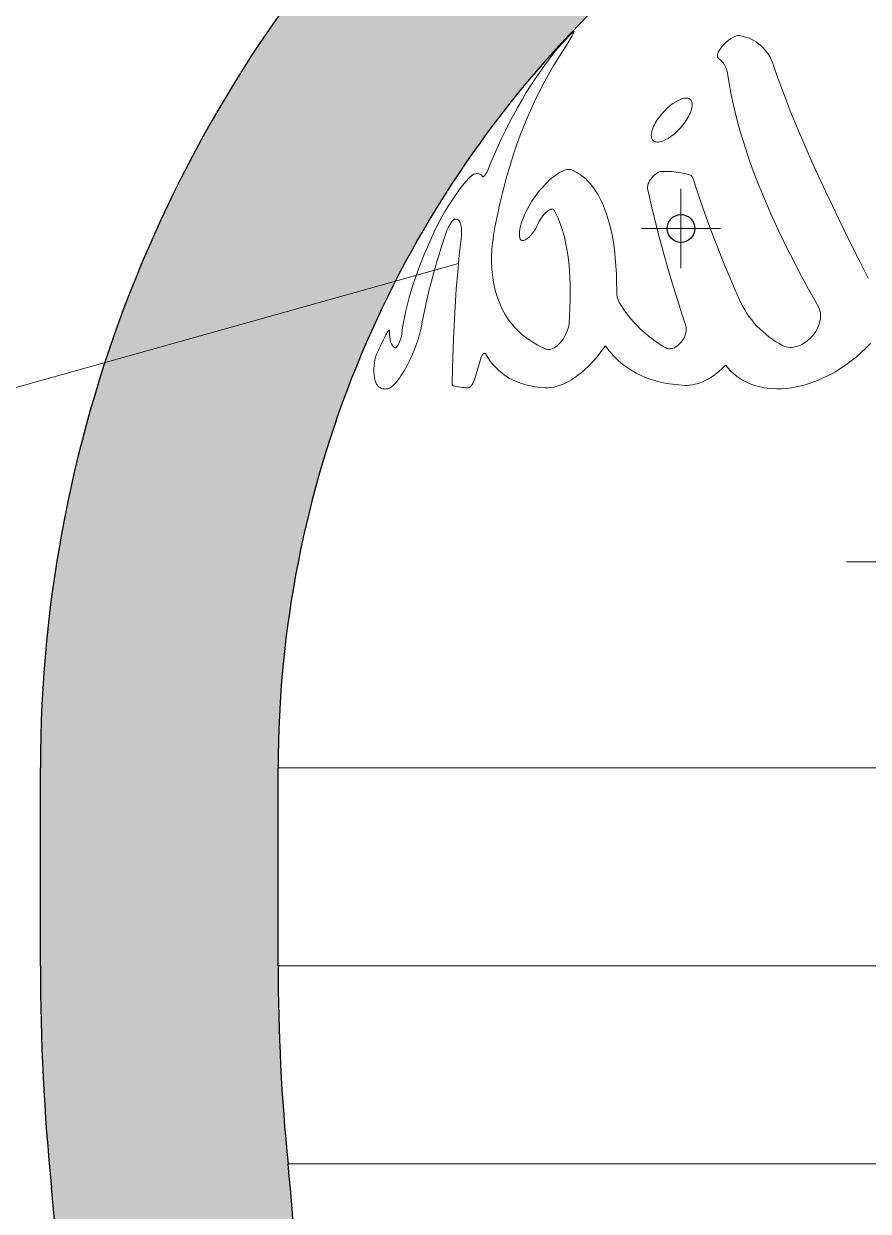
# Model space of a CAD drawing. Extents: x -235 to 974, y -300 to 522.
# Drawn here: x 271.64 to 292.95, y 182.07 to 212.06 of the extents above; entities that cross this region are included whole.
import ezdxf

# ---------------------------------------------------------------- set-up
doc = ezdxf.new("R2010")
doc.units = 0
doc.header["$LTSCALE"] = 7
doc.header["$MEASUREMENT"] = 0
doc.linetypes.add('CENTER2', pattern=[1.125, 0.75, -0.125, 0.125, -0.125])
doc.layers.get('0').update_dxf_attribs({"linetype": 'CONTINUOUS', "lineweight": 15})
for name, color, linetype, lineweight in [('1', 1, 'CENTER2', 15), ('3', 3, 'CONTINUOUS', 30), ('8', 251, 'CONTINUOUS', 15)]:
    doc.layers.add(name, color=color, linetype=linetype, lineweight=lineweight)

msp = doc.modelspace()

# ---------------------------------------------------------------- hatches: boundary and pattern name
at = {"layer": '8'}
h = msp.add_hatch(dxfattribs=at)
h.set_pattern_fill('DOTS', color=256, scale=15)
h.set_pattern_definition([(0, (0, 0), (0.46875, 0.9375), [0, -0.9375])])
edge = h.paths.add_edge_path()
edge.add_arc((228.4310759354109, 178.2682538731646), 50.12500000000009, 359.9999999999996, 365.724810452223)
edge.add_arc((328.1810759354108, 188.268253873164), 50.12499999999985, 179.9999999999999, 185.7248104522233, ccw=False)
edge.add_line((278.056075935411, 188.2682538731641), (278.0560759354109, 193.2682538731642))
edge.add_arc((305.0560759354109, 193.2682538731645), 26.99999999999999, 152.9183612080647, 180.0000000000007, ccw=False)
edge.add_line((281.0163898358257, 205.56026315698), (273.6830069193427, 203.50204791609))
edge.add_arc((305.0560759354109, 193.2682538731646), 33, 161.933840688837, 180)
edge.add_line((272.0560759354109, 193.2682538731645), (272.056075935411, 188.2682538731642))
edge.add_arc((328.1810759354108, 188.2682538731641), 56.12499999999977, 179.9999999999999, 185.7248104522232)
edge.add_arc((228.4310759354111, 178.2682538731648), 44.12499999999986, -1.1368683772161603e-13, 5.724810452223096, ccw=False)
edge.add_line((272.5560759354109, 178.2682538731647), (272.5560759354109, 72.26825387316454))
edge.add_arc((270.4310759354109, 72.26825387316444), 2.125000000000021, -14.250032697801316, 2.6716406864579767e-12, ccw=False)
edge.add_arc((286.1810759354109, 68.26825387316445), 14.12500000000003, 165.7499673021961, 180)
edge.add_line((272.0560759354109, 68.26825387316444), (272.0560759354109, 51.63501427513906))
edge.add_line((272.0560759354109, 51.63501427513906), (277.4830002410361, 54.76825297773206))
edge.add_arc((280.081075935411, 56.26825387316453), 2.999999999999997, 111.2671640522205, 210.0000197471137, ccw=False)
edge.add_arc((299.0685759354101, 65.26825387316447), 21.01249999999912, 180, 197.1735611207986, ccw=False)
edge.add_line((278.0560759354109, 65.26825387316447), (278.0560759354109, 68.26825387316457))
edge.add_arc((286.1810759354109, 68.26825387316445), 8.12499999999998, 165.7499673021961, 179.9999999999992, ccw=False)
edge.add_arc((270.4310759354109, 72.26825387316444), 8.124999999999979, 345.7499673021968, 360.0000000000001)
edge.add_line((278.5560759354109, 72.26825387316445), (278.5560759354109, 89.49454014643698))
edge.add_spline(control_points=[(278.556075935411, 89.49454014643696), (278.3619811379663, 89.54390599227702), (277.9144600257984, 89.6196727253768), (277.3954447686904, 89.58316406112658), (277.122866298131, 89.5665202708576)], knot_values=[1.064272518399992, 1.064272518399992, 1.064272518399992, 1.064272518399992, 1.65973339260108, 2.37323578365356, 2.37323578365356, 2.37323578365356, 2.37323578365356], degree=3, periodic=0)
edge.add_spline(control_points=[(277.122866298131, 89.5665202708576), (276.62212311393, 89.53594461857163), (275.4078007574795, 89.48489585582922), (276.0809123079926, 92.47528056018366), (275.8916871901636, 93.97771431656251), (275.6332791213345, 96.13203678223823), (276.5579373644987, 95.85961306783022), (277.1635663711107, 95.71455700923586)], knot_values=[2.37323578365356, 2.37323578365356, 2.37323578365356, 2.37323578365356, 3.683982954908346, 5.789738561323501, 8.897583544937163, 9.667117092186864, 11.11899205011394, 11.11899205011394, 11.11899205011394, 11.11899205011394], degree=3, periodic=0)
edge.add_spline(control_points=[(277.1635663711107, 95.71455700923586), (277.2980389153139, 95.6823490782446), (277.8096750106557, 95.5660496867027), (278.2526160719677, 95.5576533774748), (278.5560759354109, 95.58760591977315)], knot_values=[11.11899205011394, 11.11899205011394, 11.11899205011394, 11.11899205011394, 11.44136320031615, 12.34495878185577, 12.34495878185577, 12.34495878185577, 12.34495878185577], degree=3, periodic=0)
edge.add_line((278.5560759354109, 95.58760591977317), (278.5560759354109, 178.2682538731642))
h.paths.add_polyline_path([(296.2560760043713, 229.2682529608855, -0.0470548292995615), (296.4585859261689, 240.158972781558), (300.0000286788364, 271.4682538731645), (290.6033028270531, 271.4682538731644, -0.4476012092492283), (293.5842936896001, 268.1310692391561), (290.4966042010749, 240.8333420495743, 0.04705482929956066), (290.2731449770223, 228.8159960405566, -0.2144977486971316), (288.3197173723802, 223.4167407134158), (281.3589711354475, 216.2344730678763, 0.1140969080074179), (273.6830069193427, 203.50204791609), (281.0163898358257, 205.56026315698, -0.07440503149467609), (285.6675356445317, 212.0587968506559), (292.6282818814645, 219.2410644961955, 0.2144977486971316)])
h.paths.add_polyline_path([(277.3373905114356, 57.1101865400215), (277.3373905114356, 66.49590082573579), (272.8373905114356, 66.49590082573579), (272.8373905114356, 57.1101865400215)], flags=25)
h.paths.add_polyline_path([(297.9797214906927, 259.8291689326168), (299.0182698933283, 269.5021477528251), (294.5439845359632, 269.9825335778327), (293.5054361333277, 260.3095547576244)], flags=24)

# ---------------------------------------------------------------- linework, layer by layer
msp.add_line((221.4719020061132, 188.8482799211611), (282.6079817581649, 206.006965421016))
at = {"layer": '1'}
for p, q in [((288.2234090520228, 207.8886722437853), (288.2234090520228, 205.8886722437853)), ((287.2234090520228, 206.8886722437853), (289.2234090520228, 206.8886722437853)), ((292.3980435298221, 198.4682538731645), (294.3980435298221, 198.4682538731645))]:
    msp.add_line(p, q, dxfattribs=at)
at = {"layer": '3'}
for p, q in [((292.6282818814645, 219.2410644961956), (285.6675356445315, 212.0587968506558)), ((272.0560759354109, 188.2682538731645), (272.0560759354109, 193.2682538731645)), ((278.0560759354109, 188.2682538731645), (278.0560759354109, 193.2682538731645))]:
    msp.add_line(p, q, dxfattribs=at)
msp.add_circle((288.2234090520228, 206.8886722437853), 0.35, dxfattribs=at)
for centre, radius, start, end in [((305.0560759354109, 193.2682538731645), 39, 135.8973479147714, 180), ((305.0560759354109, 193.2682538731645), 33, 135.8973479147714, 180), ((305.0560759354109, 193.2682538731645), 27, 135.8973479147714, 180), ((328.1810759354108, 188.2682538731645), 56.12499999999985, 180, 185.7248104522232), ((328.1810759354108, 188.2682538731645), 50.12499999999985, 180, 185.7248104522232), ((228.4310759354109, 178.2682538731645), 50.125, 0, 5.724810452223194), ((228.4310759354109, 178.2682538731645), 44.125, 0, 5.724810452223194)]:
    msp.add_arc(centre, radius, start, end, dxfattribs=at)
at = {"layer": '8', "lineweight": 13, "ltscale": 0.01474587036904661}
msp.add_line((283.0119047928329, 203.070670865352), (283.1821623611922, 203.6353986485551), dxfattribs=at)
at = {"layer": '8', "lineweight": 13}
for p, q in [((348.4560759354109, 193.2682721837108), (278.0560789871687, 193.2682721837108)), ((348.456075935411, 188.2682721837114), (278.0560789871688, 188.2682721837114)), ((348.2060777710514, 183.2682721837114), (278.3060789871688, 183.2682721837114))]:
    msp.add_line(p, q, dxfattribs=at)
for points in [[(285.5305205154891, 211.8643415196489), (285.5308409500594, 211.8658063633989), (285.530734138536, 211.8662946446489), (285.5305510330672, 211.8665387852739), (285.5302763748641, 211.8666913731645), (285.5294218826766, 211.8666608555864), (285.5265684891219, 211.865348599727), (285.5166350174422, 211.8581159337114), (285.4845152664657, 211.829459927852), (285.4286223221297, 211.775016568477), (285.3039885330672, 211.6460798008989), (285.2165098953719, 211.5519025548051), (285.1322050858016, 211.4583051426957), (285.050509529161, 211.3637922032426), (285.0171538162704, 211.3230207188676)], [(285.1603117752547, 211.2433088048051), (285.2945128250594, 211.4541852696489), (285.3526488113876, 211.5472638829301), (285.4276152420516, 211.6704938633989), (285.4749937820907, 211.7522809727739), (285.5095854568954, 211.817008755977), (285.5220671463485, 211.8433454258989), (285.5305205154891, 211.8643415196489)], [(289.6976805496688, 211.7599408848832), (289.6677580643172, 211.7610700352739), (289.6466856766219, 211.758415005977), (289.6246062088485, 211.7533796055864), (289.5790434647079, 211.7374494298051), (289.5318938065047, 211.7147748692582), (289.4856444168563, 211.6874616368364), (289.4524412918563, 211.6650006993364), (289.4201689529891, 211.640983365352), (289.3588438797469, 211.5891950352739), (289.3026152420516, 211.5337140782426), (289.2524596024032, 211.4758832676957), (289.2123595047469, 211.4210736973832), (289.1795378494735, 211.3659284337114), (289.1660490799422, 211.3377912266801), (289.1552763748641, 211.3101423008989), (289.1479521561141, 211.2847516758989), (289.1438780594344, 211.260368130977), (289.1432219315047, 211.2448652012895), (289.1444426346297, 211.230094693477), (289.1492796707626, 211.2119672520707), (289.1580839920516, 211.196403287227), (289.1710081863876, 211.1841657383989)], [(283.5272551346297, 206.9214093907426), (283.5976439285751, 207.2705610020707), (283.6357603836532, 207.4446637852739), (283.6756315994735, 207.6173322423051), (283.7164946365829, 207.7854230626176), (283.7590666580672, 207.9520795567582), (283.8314848709579, 208.2181623204301), (283.9084654617782, 208.4803693516801), (283.9900236893172, 208.738639615352), (284.0761900711532, 208.9928815587114), (284.1670103836532, 209.2429731114457), (284.2716856766219, 209.5117109044145), (284.3819304275985, 209.7752912266801), (284.497775154161, 210.0336225255082), (284.6192198563094, 210.2866437657426), (284.7462187576766, 210.5342023594926), (284.8787718582626, 210.7762067540239), (285.016818122911, 211.0126264317582), (285.1603117752547, 211.2433088048051)], [(292.9493742752547, 205.630729459102), (292.7269621658797, 206.0707013829301), (292.5100584793563, 206.5049360020707), (292.3163481522079, 206.8979413731645), (292.1280089188094, 207.2857892735551), (291.8751555252547, 207.8173139317582), (291.6344176102157, 208.3379132969926), (291.5189085770126, 208.5939557774614), (291.4068175125594, 208.847038052852), (291.2140227127547, 209.2949750645707), (291.0333739090438, 209.7327497227739), (290.9478331375594, 209.9477155430864), (290.8655730057235, 210.1599652989457), (290.7611571121688, 210.4387128575395), (290.6629362869735, 210.7124860508989), (290.5710631180282, 210.9811933262895)], [(289.4085264969344, 210.7506940587114), (289.4475584793563, 210.5044172032426), (289.493868904161, 210.2553327305864), (289.5473662186141, 210.003532193477), (289.6079283524032, 209.7490461094926), (289.6754484940047, 209.4919660313676), (289.7498198318954, 209.2323835118364), (289.7976713943954, 209.0754316075395), (289.8479033279891, 208.9176252110551), (289.9554625320907, 208.5995099766801), (290.072238044786, 208.2780988438676), (290.1980009842391, 207.9535749180864), (290.3364592361922, 207.6165998204301), (290.4839049149032, 207.2765729649614), (290.6400481033797, 206.9336164219926), (290.8045836258407, 206.5878827794145), (290.977267341661, 206.2394635899614), (291.127169685411, 205.947135709102), (291.2823668289657, 205.6530988438676), (291.4426909256454, 205.3574140294145), (291.5661955643172, 205.1346051915239), (291.6924315262313, 204.9109113438676)], [(288.3631163406844, 209.6317365391801), (288.411593513536, 209.7138898594926), (288.4337797928329, 209.7570111973832), (288.4535704422469, 209.8001935704301), (288.4693938065047, 209.8395612462114), (288.4827910233016, 209.8786237462114), (288.4969206619735, 209.9321515782426), (288.5050230789657, 209.9838483555864), (288.5065184402938, 210.0086896641801), (288.5061369705672, 210.0326764805864), (288.5038023758407, 210.0553205235551), (288.4993773270126, 210.0768048985551), (288.4930754471297, 210.0960920079301), (288.4846373367782, 210.1139447911332), (288.4695311356063, 210.1355817540239), (288.4502287674422, 210.1535260899614), (288.4267912674422, 210.1673200352739), (288.3972044754501, 210.1771466954301), (288.3638640213485, 210.1814801915239), (288.3274718094344, 210.1805036290239), (288.3005705643172, 210.1767499669145), (288.2727995682235, 210.1707074864457), (288.2404051590438, 210.1611860020707), (288.2075377274032, 210.1491925938676), (288.1498137283797, 210.1230085118364), (288.0922270584579, 210.091178677852), (288.0354185867782, 210.0546491368364), (287.9936552811141, 210.0247419102739), (287.9528227615829, 209.9930036290239), (287.8745299149032, 209.9252546055864), (287.8033934402938, 209.8552472813676), (287.7375822830672, 209.782340787227), (287.6777373123641, 209.7076032383989), (287.624239997911, 209.6317365391801)], [(287.624239997911, 209.6317365391801), (287.5740690994735, 209.5491559727739), (287.5513640213485, 209.5062787755082), (287.5309935379501, 209.4632795079301), (287.514132576036, 209.4226606114457), (287.4998503494735, 209.3822858555864), (287.4849425125594, 209.3276593907426), (287.476290779161, 209.274772427852), (287.4746275711532, 209.2492902501176), (287.4749174881454, 209.2246015294145), (287.4771757889266, 209.2017438633989), (287.4815245438094, 209.1799543126176), (287.4880553055282, 209.1596296055864), (287.4969054031844, 209.1408002598832), (287.5124998856063, 209.1184308751176), (287.5324736404891, 209.0998456700395), (287.5566893387313, 209.0855939610551), (287.5873137283797, 209.0754316075395), (287.6217833328719, 209.0710065587114), (287.6592894363876, 209.072135709102), (287.6875944900985, 209.0761945469926), (287.7167540359969, 209.0827863438676), (287.7492857742782, 209.0926130040239), (287.782198982286, 209.1049115880082), (287.8408995438094, 209.1320722325395), (287.899142341661, 209.1650006993364), (287.9563170242782, 209.2025983555864), (287.9982024002547, 209.2333600743364), (288.0390959549422, 209.2659223301957), (288.1173277664657, 209.3354718907426), (288.1876097488876, 209.4065168126176), (288.2523527908797, 209.4802777989457), (288.3109770584579, 209.5555646641801), (288.3631163406844, 209.6317365391801)], [(283.0040770340438, 208.263786099727), (282.9905730057235, 208.2582929356645), (282.9755888748641, 208.2500531895707), (282.9420805740829, 208.2262189610551), (282.8982878494735, 208.1878278477739), (282.8510161209579, 208.1404035313676), (282.8086577225204, 208.0940778477739), (282.7654906082626, 208.0439679844926), (282.7079191971297, 207.9732892735551), (282.6506987381454, 207.899284146602), (282.546603279161, 207.7561261876176), (282.4452544022079, 207.6070783360551), (282.3478880692001, 207.4546735508989), (282.2553892899032, 207.3006208165239), (282.1688719559188, 207.1464460118364), (282.0902586746688, 206.9944684727739)], [(283.3373289871688, 208.3361127598832), (283.3280669022079, 208.3162458165239), (283.3025847244735, 208.273551724727), (283.2798796463485, 208.2419965489457), (283.2556639481063, 208.2137983067582), (283.238741951036, 208.198844693477), (283.2316923904891, 208.1952131016801), (283.2286711502547, 208.1949079258989), (283.2262297440047, 208.1964338048051)], [(285.4664183426376, 208.3663556798051), (285.4329405594344, 208.3761823399614), (285.3953581619735, 208.3796918614457), (285.3546171951766, 208.3769147618364), (285.3118162918563, 208.3681867344926), (285.2810698318954, 208.3589093907426), (285.2496977615829, 208.3471601231645), (285.2132445145126, 208.3310163243364), (285.1764555740829, 208.3122480137895), (285.1074248123641, 208.2710187657426), (285.0370360184188, 208.2217633946489), (284.9678374100204, 208.1668927891801), (284.9002714920516, 208.1075055821489), (284.8509093094344, 208.0606000645707), (284.8026610184188, 208.0118634923051), (284.7097655106063, 207.9099347813676), (284.6220122147079, 207.8032758458207), (284.539767341661, 207.692985318477), (284.4632902908797, 207.5799787266801), (284.3929777908797, 207.4648359044145), (284.3292876053329, 207.3481977208207), (284.272921638536, 207.2306745274614), (284.2283964920516, 207.122428677852), (284.2090483475204, 207.068473599727), (284.1918974686141, 207.0147931798051), (284.1727629471297, 206.943961880977), (284.1584502029891, 206.874625943477), (284.1496153641219, 206.8075177891801), (284.1469908524032, 206.7436139805864), (284.148409919786, 206.7112653477739), (284.1519347000594, 206.6803205235551), (284.1568785477157, 206.6544416173051), (284.1636534500594, 206.6299360020707)], [(286.6004668045516, 205.3037030919145), (286.5998564529891, 205.5222699864457), (286.5939818192001, 205.7376935704301), (286.5826445389266, 205.9495465977739), (286.5656767654891, 206.1574323399614), (286.5439482498641, 206.352653287227), (286.5166655350204, 206.5432355626176), (286.4836302567001, 206.728629849727), (286.4445677567001, 206.908561490352), (286.4219389725204, 206.9992902501176), (286.3975859451766, 207.0883405430864), (286.3732176590438, 207.1700666173051), (286.3472929764266, 207.2502057774614), (286.2961912918563, 207.3911054356645), (286.2396574783797, 207.5259626133989), (286.2092772293563, 207.5909650548051), (286.1774779129501, 207.6542585118364), (286.1328306961532, 207.7358319981645), (286.0855742264266, 207.8140180333207), (286.0356779861922, 207.8886335118364), (285.9675780106063, 207.9789350255082), (285.9310942459579, 208.0225141270707), (285.8934355545516, 208.0642621739457), (285.8562804031844, 208.1025617344926), (285.8180571365829, 208.1390607579301), (285.7532683182235, 208.1948774083207), (285.6856566238876, 208.2456891758989), (285.6152678299422, 208.2913129551957), (285.5421782303329, 208.3315656407426), (285.4664183426376, 208.3663556798051)], [(287.7343626785751, 208.3301618321489), (287.7157164383407, 208.3283918126176), (287.6964598465438, 208.3241498692582), (287.6769133377547, 208.317741177852), (287.6573515701766, 208.3094709141801), (287.6189451981063, 208.2883527501176), (287.5733824539657, 208.2555158360551), (287.5315886307235, 208.2179181798051), (287.4938536453719, 208.1769635899614), (287.4603911209579, 208.1335370762895), (287.431613044786, 208.0883100255082), (287.4080687332626, 208.0419538243364), (287.3970061111922, 208.0144269688676), (287.3883238602157, 207.9870221837114), (287.3829375076766, 207.9635541661332), (287.3797789383407, 207.9406049473832), (287.3791991043563, 207.9168012364457), (287.3819304275985, 207.8943402989457)], [(289.6919127274032, 205.1053693516801), (289.5756712723251, 205.3723066075395), (289.4624510574813, 205.637321255977), (289.3163328934188, 205.9876325352739), (289.175997810411, 206.3343732579301), (289.041720466661, 206.6772992833207), (288.8981962967391, 207.0583722813676), (288.7630644608016, 207.434196255977), (288.6366759109969, 207.8045270665239), (288.5193663406844, 208.1692121251176)], [(287.3819304275985, 207.8943402989457), (287.4256773758407, 207.6910627110551), (287.4718504715438, 207.4858625157426), (287.5712919998641, 207.0697553380082), (287.6798125076766, 206.6463239415239), (287.7969847488876, 206.2159040196489), (287.9080534744735, 205.8276593907426), (288.0252867508407, 205.4343488438676), (288.1483946609969, 205.0360944493364), (288.2443877029891, 204.7343671544145), (288.3433714676376, 204.430045865352)], [(284.6216154861922, 207.0128400548051), (284.6481962967391, 207.0698774083207), (284.6809874344344, 207.1272199376176), (284.7193480301376, 207.1838605626176), (284.7624846268172, 207.2380597813676), (284.8103514481063, 207.2885358555864), (284.8356352615829, 207.3113630040239), (284.861544685411, 207.3319318516801), (284.8878050613876, 207.3496320469926), (284.914034919786, 207.3638227208207), (284.9404326248641, 207.3738630040239), (284.9656096268172, 207.3783796055864), (284.9878569412704, 207.3764264805864), (284.9980803299422, 207.3725812657426), (285.0070830154891, 207.3669660313676), (285.0147124100204, 207.3596723301957), (285.0209074783797, 207.3509748204301)], [(285.0209074783797, 207.3509748204301), (285.074923591661, 207.251823209102), (285.1245604324813, 207.1465070469926), (285.1699553299422, 207.0353620274614), (285.2112150955672, 206.9188459141801), (285.2363768387313, 206.8387067540239), (285.2598143387313, 206.7565229161332), (285.2817564774032, 206.6715314610551), (285.3020201492782, 206.5846479161332), (285.3374815750594, 206.406364224727), (285.3666868973251, 206.2217328770707), (285.3899260330672, 206.0314252598832), (285.407443122911, 205.8361432774614), (285.4194975662704, 205.6364362462114), (285.4243651199813, 205.509635709102), (285.4272490311141, 205.3814008458207), (285.4272337723251, 205.1210553868364), (285.4198637772079, 204.8560102208207), (285.4110136795516, 204.6770856602739), (285.3991118240829, 204.4963910801957)], [(282.3158598709579, 206.8396222813676), (282.3271971512313, 206.8683088048051), (282.3410063553329, 206.8982160313676), (282.3735686111922, 206.9589460118364), (282.411105232286, 207.0187909825395), (282.4524718094344, 207.0747602208207), (282.4792662430282, 207.1046674473832), (282.4921446609969, 207.1162946446489), (282.5010557938094, 207.1227033360551), (282.5088682938094, 207.1264875157426), (282.512667732286, 207.1272504551957)], [(282.512667732286, 207.1272504551957), (282.5450621414657, 207.1261823399614), (282.5742369461532, 207.1182172520707), (282.6000090408797, 207.1034772618364), (282.6223021317001, 207.0821759923051), (282.6391630936141, 207.057975552852), (282.6532622147079, 207.0290754063676), (282.6646605301376, 206.9957502110551), (282.6714659500594, 206.9680707676957), (282.6768217850204, 206.9382550938676), (282.6819639969344, 206.8936078770707), (282.6845732498641, 206.8455426915239), (282.6847563553329, 206.7938459141801), (282.6826506424422, 206.7391889317582), (282.6721831131454, 206.6227033360551)], [(284.8251066971297, 203.8426130040239), (284.7071562576766, 203.8954389317582), (284.5940733719344, 203.9531781895707), (284.4859953690047, 204.015739224727), (284.3830748367782, 204.0830304844926), (284.2854185867782, 204.1549298985551), (284.1931029129501, 204.2312543614457), (284.1062041092391, 204.3119123204301), (284.0247984695907, 204.3966901524614), (283.9593840408797, 204.4725568516801), (283.8980284500594, 204.5512311680864), (283.8407316971297, 204.6326215489457), (283.7874785233016, 204.7165754063676), (283.7542906570907, 204.773795865352), (283.7228880692001, 204.8320539219926), (283.693087654161, 204.8916547520707), (283.6650725174422, 204.952262662227), (283.6144133377547, 205.0759809239457), (283.5721770096297, 205.1984174473832), (283.5361967850204, 205.3239057286332), (283.5063811111922, 205.4522016270707), (283.4825621414657, 205.583122037227), (283.4646025467391, 205.7163923008989), (283.4523497391219, 205.8518903477739), (283.4476805496688, 205.9341047032426), (283.4449797440047, 206.0170514805864), (283.4453459549422, 206.1847760899614), (283.4531584549422, 206.3546979649614), (283.4681578445907, 206.5266034825395), (283.4794798660751, 206.622672818477), (283.492892341661, 206.7191999180864), (283.509005622911, 206.8200910313676), (283.5272551346297, 206.9214093907426)], [(284.1636534500594, 206.6299360020707), (284.1683073807235, 206.6183393223832), (284.1743956375594, 206.6080548985551), (284.1819487381454, 206.5993268712114), (284.1909666824813, 206.5923688633989), (284.2062865067001, 206.5858686192582), (284.2242461014266, 206.5835798008989), (284.2441740799422, 206.5854718907426), (284.2599516678329, 206.5894391758989), (284.2761259842391, 206.5953901036332), (284.2965575027938, 206.6051557286332), (284.3169890213485, 206.617057584102), (284.3573027420516, 206.646110318477), (284.3966093826766, 206.6807477696489), (284.4252348709579, 206.709586880977), (284.4527922440047, 206.7402570469926), (284.5041685867782, 206.8054731114457), (284.5499296951766, 206.8738019688676), (284.589327888536, 206.9433210118364), (284.6216154861922, 207.0128400548051)], [(282.6721831131454, 206.6227033360551), (282.6276884842391, 206.2177045567582), (282.5882750320907, 205.7962262852739), (282.5537138748641, 205.3596418126176), (282.5237761307235, 204.9092023594926), (282.5062590408797, 204.6017682774614), (282.4905882645126, 204.2889936192582), (282.4644499588485, 203.6486737950395), (282.4446287918563, 202.9903791173051)], [(291.6924315262313, 204.9109113438676), (291.7146635818954, 204.8650739415239), (291.7310210037704, 204.8167035801957), (291.7417937088485, 204.7663800938676), (291.7472410965438, 204.7146222813676), (291.7480803299422, 204.6803205235551), (291.7468291092391, 204.6456830723832), (291.7433958817001, 204.6093976719926), (291.7378722000594, 204.5730207188676), (291.7211943436141, 204.5017621739457), (291.6961394119735, 204.4286115391801), (291.6634703445907, 204.3564985020707), (291.6235686111922, 204.2862775548051), (291.5767851639266, 204.2186811192582), (291.5496092606063, 204.1845929844926), (291.5205717850204, 204.1514203770707), (291.4904814529891, 204.1200788243364), (291.4586211014266, 204.0898969395707), (291.4009123611922, 204.041862271602), (291.3384123611922, 203.9982221348832), (291.2716551590438, 203.9600141270707), (291.2357817459579, 203.9428022130082), (291.1990843582626, 203.9275434239457), (291.1640044022079, 203.9151227696489), (291.1284666824813, 203.9046857579301), (291.0657530594344, 203.8916547520707), (291.0028715897079, 203.8857648594926), (290.9716826248641, 203.8856733067582), (290.940890388536, 203.8875959141801), (290.8866301346297, 203.8961408360551), (290.8353606033797, 203.9111554844926), (290.7885313797469, 203.9321820958207)], [(280.8710814285751, 204.3016584141801), (280.8699675369735, 204.3167951329301), (280.8675719070907, 204.3211896641801), (280.8636809158797, 204.3229596837114), (280.8603087234969, 204.3224714024614), (280.8522063065047, 204.3176801426957), (280.8423186111922, 204.3080365880082), (280.8206206131454, 204.2793195469926), (280.797579841661, 204.2416913731645), (280.7758818436141, 204.2010724766801)], [(280.8251524734969, 202.8416059239457), (280.8531828690047, 202.8500592930864), (280.8831053543563, 202.8651960118364), (280.9141875076766, 202.8862226231645), (280.941622810411, 202.9085004551957), (280.9693785477157, 202.9340741856645), (281.0251494217391, 202.9934613926957), (281.0803557205672, 203.061393521602), (281.1173277664657, 203.1115033848832), (281.153536872911, 203.1639020665239), (281.1956969070907, 203.2289350255082), (281.2365904617782, 203.2961042149614), (281.3099089432235, 203.4267804844926), (281.3783140945907, 203.5613324864457), (281.4414397049422, 203.6979902012895), (281.4990416336532, 203.8355939610551), (281.5507841873641, 203.9732892735551), (281.5960875320907, 204.1100690587114), (281.6339598465438, 204.2446210606645), (281.6496611404891, 204.3103864415239), (281.6628599930282, 204.3747480137895)], [(285.3991118240829, 204.4963910801957), (285.3908110428329, 204.432487271602), (285.3757963943954, 204.3676069005082), (285.3547392654891, 204.3024823887895), (285.3280669022079, 204.2377546055864), (285.2960539627547, 204.1739728673051), (285.2588682938094, 204.1118390782426), (285.2166930008407, 204.0520856602739), (285.1715117264266, 203.9977948887895), (285.1219816971297, 203.9477765782426), (285.0957060623641, 203.9248578770707), (285.0684691238876, 203.9036481602739), (285.0267515945907, 203.8761213048051), (284.9832793045516, 203.8539350255082), (284.9391051102157, 203.8385541661332), (284.917208747911, 203.8339154942582), (284.8956633377547, 203.8315351231645), (284.876925544786, 203.8313825352739), (284.8587370682235, 203.8332135899614), (284.8413878250594, 203.8369672520707), (284.8251066971297, 203.8426130040239)], [(288.3433714676376, 204.430045865352), (288.352267341661, 204.3939740880082), (288.3562956619735, 204.3562238438676), (288.3558684158797, 204.3173139317582), (288.3529539871688, 204.2886274083207), (288.3479948807235, 204.2597577794145), (288.3405638504501, 204.2289045079301), (288.3309965897079, 204.1981427891801), (288.3109617996688, 204.1483381016801), (288.2857390213485, 204.0995710118364), (288.2555571365829, 204.0524823887895), (288.2206145096297, 204.0077131016801), (288.1810789871688, 203.9659955723832), (288.1563902664657, 203.9438092930864), (288.1303129959579, 203.923209927852), (288.0933714676376, 203.8985822423051), (288.0539580154891, 203.8779523594926), (288.0125609207626, 203.8621137364457), (287.9881926346297, 203.8556745274614), (287.9637938309188, 203.8514631016801), (287.9409056473251, 203.8497541173051), (287.9186430740829, 203.8503949864457), (287.8924284744735, 203.8543927891801), (287.8677397537704, 203.861930630977), (287.8452635574813, 203.8727033360551)], [(281.1662779617782, 204.1649701817582), (281.1613798904891, 204.1375043614457), (281.153536872911, 204.1080854161332), (281.1317625809188, 204.0472638829301), (281.1037016678329, 203.9860761387895), (281.0843230057235, 203.950553677852), (281.0630064774032, 203.9170148594926), (281.0410643387313, 203.8891217930864), (281.0313292313094, 203.8796003087114), (281.0218840408797, 203.8727643712114), (281.0134611893172, 203.8695905430864), (281.0069304275985, 203.8706586583207)], [(284.7925749588485, 202.8641889317582), (284.8661528397079, 202.863883755977), (284.9415770340438, 202.8705671055864), (285.0181914139266, 202.8839948399614), (285.0954466629501, 202.903678677852), (285.1728087234969, 202.9292524083207), (285.2210264969344, 202.9479902012895), (285.269015388536, 202.9687116368364), (285.3639708328719, 203.0156171544145), (285.4571867752547, 203.0691449864457), (285.5411253738876, 203.1235273106645), (285.6231871414657, 203.1823346837114), (285.7032042313094, 203.2451398594926), (285.7607909012313, 203.2936933262895), (285.8171568680282, 203.3440168126176), (285.8741637039657, 203.3977582676957), (285.9297667313094, 203.4530561192582), (286.0349455643172, 203.5657575352739), (286.1344786453719, 203.6829450352739), (286.2283049393172, 203.8038861973832), (286.3164549637313, 203.9279401524614)], [(286.3164549637313, 203.9279401524614), (286.3854094315047, 203.8329389317582), (286.4598418045516, 203.7413861973832), (286.5397520828719, 203.6535260899614), (286.6250944900985, 203.5696637852739), (286.7157774734969, 203.4900739415239), (286.8117094803329, 203.4150006993364), (286.9127836990829, 203.3446881993364), (287.010958747911, 203.2838971837114), (287.1133299637313, 203.2275006993364), (287.2197600174422, 203.175651334102), (287.3300352859969, 203.1284406407426), (287.4440031815047, 203.0859601719926), (287.5614348221297, 203.0483625157426), (287.6334715652938, 203.0281293614457), (287.7066374588485, 203.0096662266801), (287.8561278152938, 202.9781110508989), (288.0094786453719, 202.9536969883989), (288.1662779617782, 202.9364240391801), (288.3260832596297, 202.9262311680864)], [(289.3477659988876, 203.4391706212114), (289.4110594559188, 203.3608930333207), (289.4804259109969, 203.2866132481645), (289.5557280350204, 203.2167890294145), (289.6259032059188, 203.1600873692582), (289.7004271317001, 203.1073224766801), (289.7791167068954, 203.058707974727), (289.8618193436141, 203.0145490391801), (289.9482909012313, 202.9750287755082), (290.038302497911, 202.9403302891801), (290.1126433182235, 202.916129849727), (290.1889220047469, 202.8951947911332), (290.2669554520126, 202.8775251133989), (290.3265410233016, 202.8664777501176), (290.386935310411, 202.8573224766801), (290.5098601150985, 202.8446576817582), (290.6350889969344, 202.839469693477), (290.7588225174422, 202.8415448887895), (290.8835326004501, 202.850456021602), (291.0087157059188, 202.8659894688676), (291.1338682938094, 202.8879316075395), (291.2585478592391, 202.9159162266801), (291.3823576736922, 202.9497297032426), (291.4560423660751, 202.9726178868364), (291.5292235184188, 202.9974591954301), (291.6737395096297, 203.0524823887895), (291.8154478836532, 203.1142804844926), (291.9539976883407, 203.1823346837114), (292.0288573074813, 203.2223432286332), (292.1026335525985, 203.2639997227739), (292.2468443680282, 203.3520734532426), (292.3863249588485, 203.4460370762895), (292.5208464432235, 203.5453107579301), (292.6501951981063, 203.6493451817582), (292.7742186356063, 203.7577436192582), (292.892794685411, 203.8700177891801), (293.005831794786, 203.9858625157426)], [(283.1821623611922, 203.6353986485551), (283.1962004471297, 203.6700971348832), (283.2068663406844, 203.6889569981645), (283.2194243240829, 203.706657193477), (283.2305022049422, 203.719108365352), (283.2424956131454, 203.7295758946489), (283.2531004715438, 203.7361676915239), (283.2639952469344, 203.739860318477), (283.2740507889266, 203.7398298008989), (283.2819395828719, 203.7358930333207), (283.2876158524032, 203.728873990352)], [(280.4955931473251, 203.5656049473832), (280.4868346024032, 203.4981000645707), (280.4802275467391, 203.4325177891801), (280.4749480057235, 203.3484113438676), (280.4739714432235, 203.2685773594926), (280.4776335525985, 203.1935651524614), (280.4861784744735, 203.1239545567582), (280.4999113846297, 203.0603559239457), (280.5190611649032, 203.0034406407426), (280.5413084793563, 202.9580915196489), (280.5542021561141, 202.9378278477739), (280.5682555008407, 202.919303677852), (280.5888548660751, 202.8973005040239), (280.6115294266219, 202.8785016758989), (280.6362791824813, 202.8630292637895), (280.663058357286, 202.8508832676957), (280.6918211746688, 202.8421857579301), (280.7224913406844, 202.8368756993364), (280.7467070389266, 202.8351972325395), (280.7719145584579, 202.8354108555864), (280.8251524734969, 202.8416059239457)], [(288.3260832596297, 202.9262311680864), (288.3794127274032, 202.9257428868364), (288.4334288406844, 202.9287030919145), (288.5089751053329, 202.9382550938676), (288.5846281815047, 202.9538495762895), (288.6597319412704, 202.9750592930864), (288.7494078445907, 203.0076520665239), (288.8371458817001, 203.0471112950395), (288.9224577713485, 203.0926740391801), (289.004855232286, 203.1436383946489), (289.0839720535751, 203.1992414219926), (289.1316252518172, 203.2360456212114), (289.1778441238876, 203.2743146641801), (289.2657957840438, 203.3545758946489), (289.3477659988876, 203.4391706212114)], [(282.8423186111922, 202.8637616856645), (282.861300544786, 202.8661725743364), (282.8766661453719, 202.872428677852), (282.8919096756454, 202.881706021602), (282.9092284012313, 202.8956525548051), (282.9255705643172, 202.9120099766801), (282.9537382889266, 202.9478070958207), (282.9776182938094, 202.9873578770707), (282.997042732286, 203.0287091954301), (283.0119047928329, 203.070670865352)], [(282.4446287918563, 202.9903791173051), (282.4459563065047, 202.9633405430864), (282.4521666336532, 202.9391706212114), (282.4575835037704, 202.9287946446489), (282.4646788406844, 202.9204023106645), (282.4720183182235, 202.9152448399614), (282.4803953934188, 202.9121930821489)]]:
    msp.add_lwpolyline(points, dxfattribs=at)
for centre, radius, start, end in [((287.8132811356063, 205.940543912227), 2.390716966642839, 74.75950771129736, 91.89161656492097), ((288.4121886063094, 208.1401899083207), 0.1108493287076219, 15.13895037079462, 74.55973833845108), ((297.8929930496688, 201.4002912266801), 16.49995501784687, 160.7514527579708, 169.6148116589798), ((287.1460600662704, 205.2789533360551), 0.5454189699051072, 177.4027436147889, 208.2405732466182), ((291.9140501785751, 206.0863569005082), 2.42952039455337, 203.8198972308685, 242.413812834131), ((294.0287657547469, 197.5104291661332), 14.84602028671264, 153.2132734993499, 155.0977363517356), ((281.3324003983016, 203.3823774083207), 0.8573074252113466, 153.757967425284, 167.6490285743352), ((282.9682951736922, 205.1901777012895), 2.329735029750883, 257.9109451551923, 266.9003415369533)]:
    msp.add_arc(centre, radius, start, end, dxfattribs=at)
for centre, major_axis, ratio, start_param, end_param in [((285.3477507400985, 205.1020734532426), (-4.825897216796875, -6.461151123046875), 0.3497642319876935, 2.902980083486829, 3.319457535601487), ((372.0425139236922, 56.62477853136761), (84.57870483398436, -156.785903930664), 0.2028454308985176, 3.228721823858316, 3.309557366382999), ((286.9243346024032, 208.4166791661332), (-2.280303955078125, -2.74188232421875), 0.3700513910409296, 2.819655168577255, 3.173596458168467), ((280.506075935411, 202.5436628087114), (-2.647186279296876, -5.719268798828125), 0.1540529748347336, 3.044472069035314, 3.281872200893214), ((287.8067961502547, 208.8408124669145), (-6.080322265625, -6.7978515625), 0.4039006097747189, 5.317377691848085, 5.76260248437162), ((293.2115050125594, 209.1441266758989), (6.469818115234375, 4.244110107421875), 0.6283511157905353, 3.112232840033621, 3.447520146040519), ((283.0926237869735, 207.1990583165239), (-2.093719482421875, -3.3236083984375), 0.2254455947665837, 5.894856542588204, 6.293740182476439), ((288.1881438065047, 208.3969342930864), (-4.565734863281249, -5.091552734374999), 0.4763869230304953, 6.119159240954422, 6.64910554010642)]:
    msp.add_ellipse(centre, major_axis=major_axis, ratio=ratio, start_param=start_param, end_param=end_param, dxfattribs=at)

doc.saveas('drawing.dxf')
